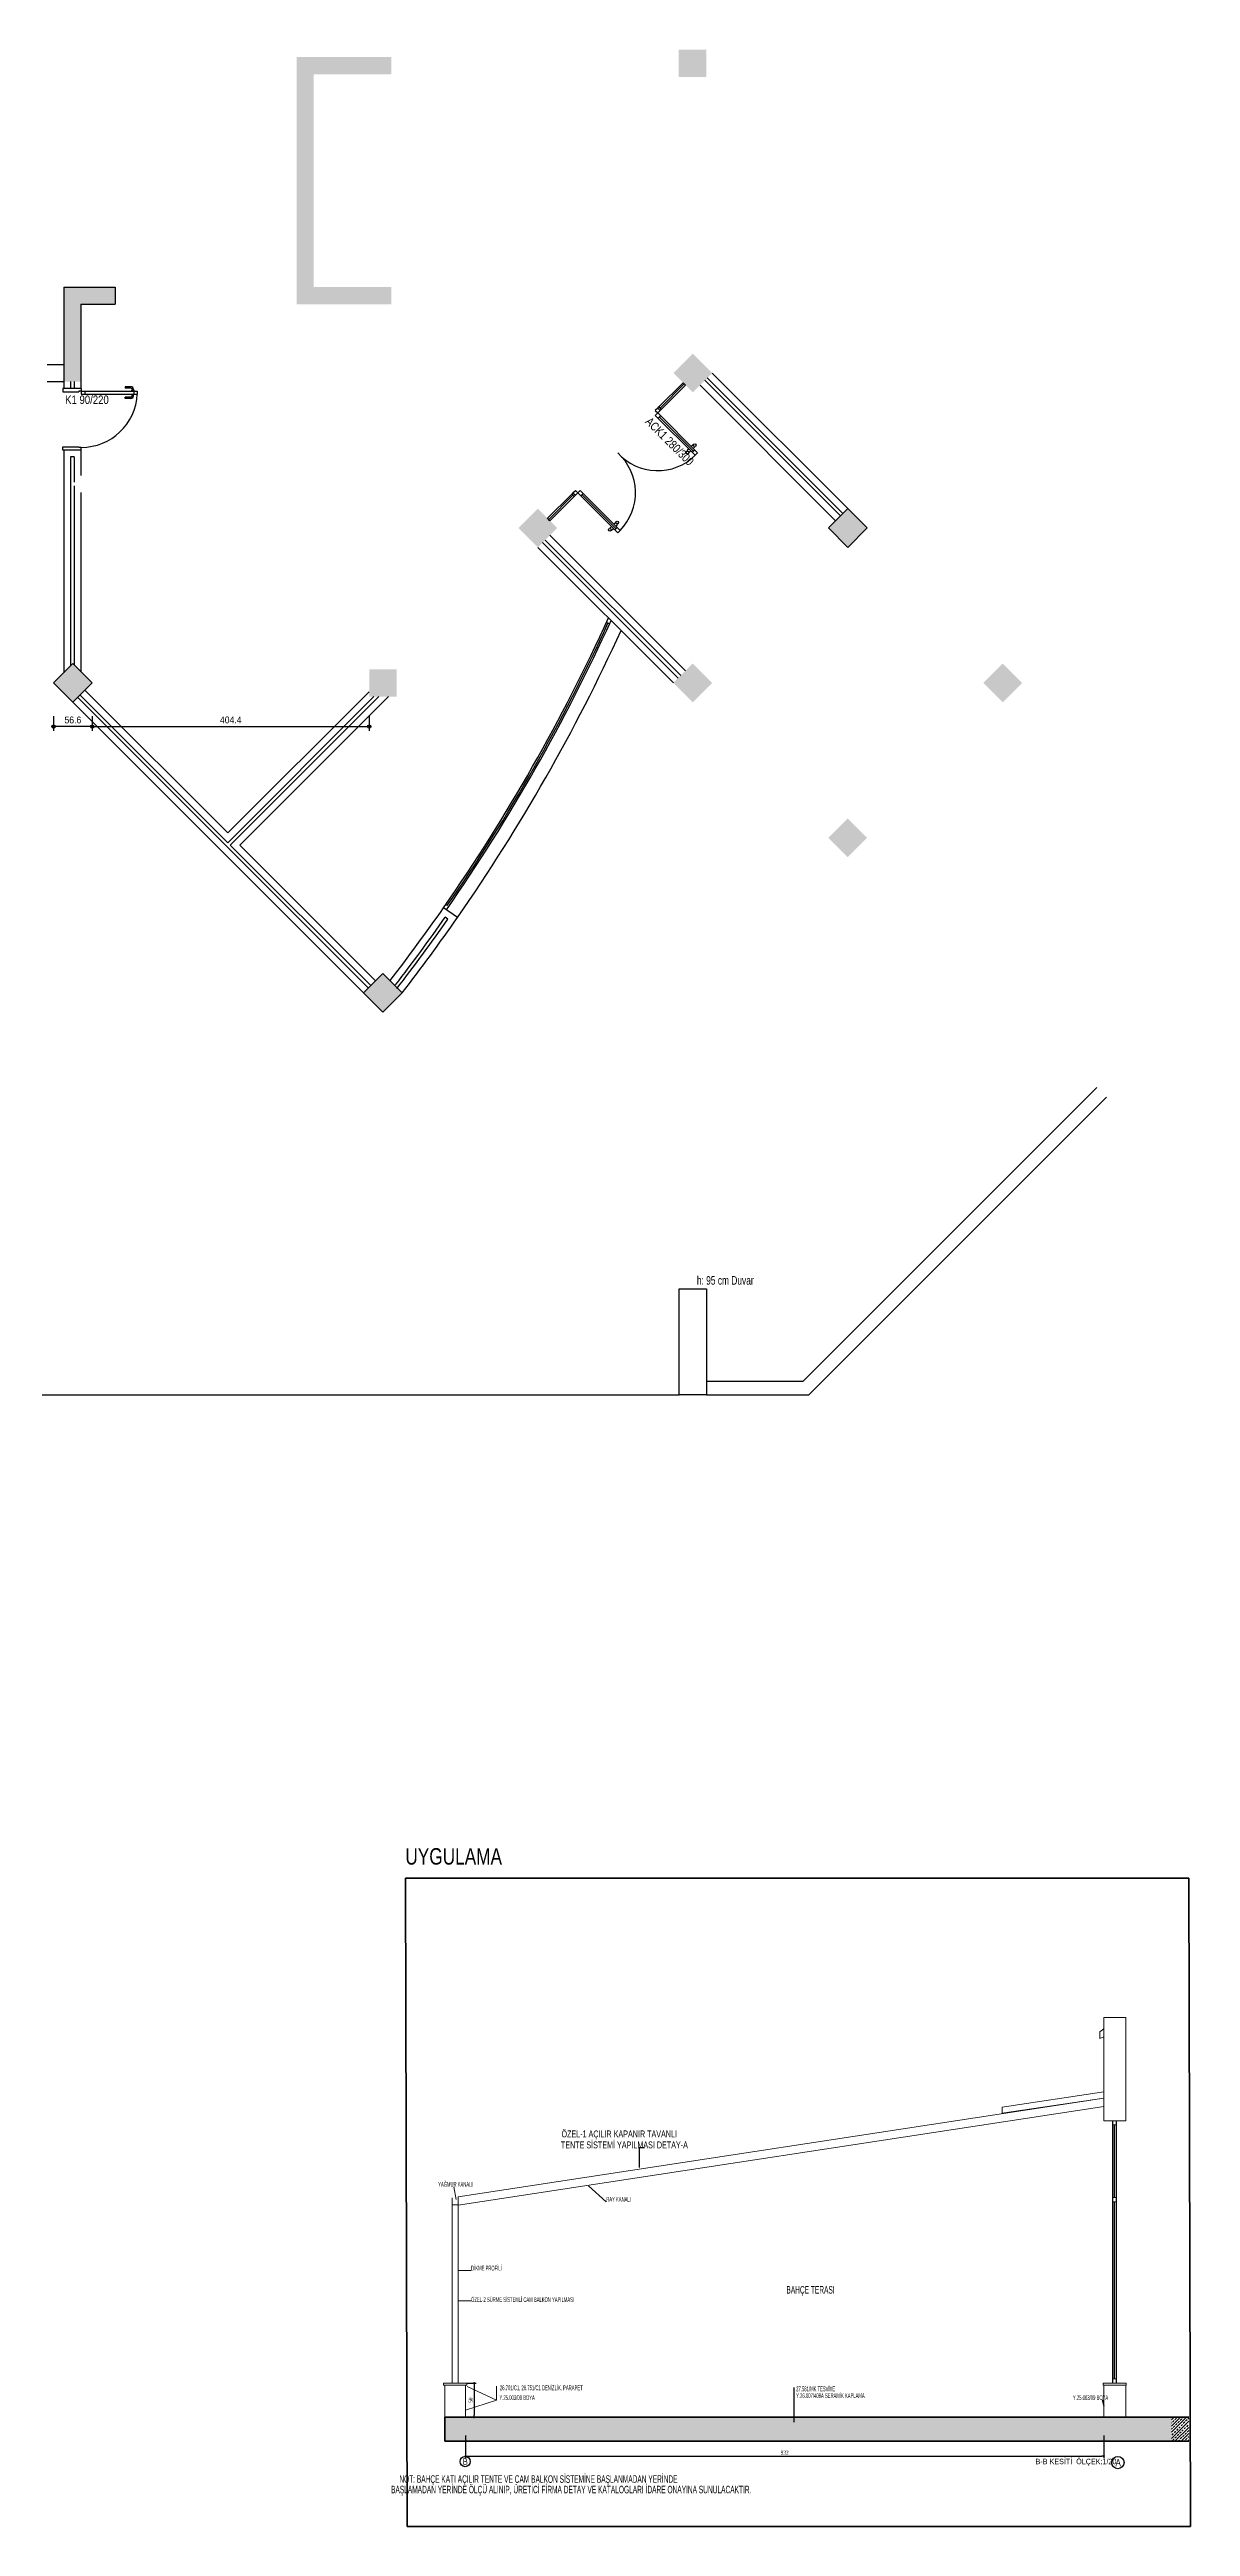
# Model space of a CAD drawing. Extents: x 460786 to 545292, y 30998 to 41694.
# Drawn here: x 493096 to 494762, y 30998 to 34616 of the extents above; entities that cross this region are included whole.
import ezdxf
from ezdxf.enums import TextEntityAlignment as Align

# ---------------------------------------------------------------- set-up
doc = ezdxf.new("R2010")
doc.units = 0
doc.header["$LTSCALE"] = 50
doc.header["$MEASUREMENT"] = 0
doc.header["$PDMODE"] = 35
doc.linetypes.add('CENTER2', pattern=[28.575, 19.05, -3.175, 3.175, -3.175])
doc.linetypes.add('DASHDOT', pattern=[5.5, 5, -0.25, 0, -0.25])
doc.layers.get('0').update_dxf_attribs({"linetype": 'CONTINUOUS'})
doc.layers.get('Defpoints').update_dxf_attribs({"linetype": 'CONTINUOUS'})
for name, color, linetype in [('A-Betonarme', 6, 'CONTINUOUS'), ('A-Cam', 160, 'CONTINUOUS'), ('A-Duvar', 7, 'CONTINUOUS'), ('A-Gör 2', 40, 'CONTINUOUS'), ('A-Kapı', 2, 'CONTINUOUS'), ('A-Olcu DIS Yatay', 8, 'CONTINUOUS'), ('A-Poz-Kapı', 4, 'CONTINUOUS'), ('A-Tarama 1', 9, 'CONTINUOUS'), ('A-Yazı 2', 205, 'CONTINUOUS'), ('aks yeni', 1, 'DASHDOT'), ('GOR3', 191, 'CONTINUOUS'), ('INCE', 251, 'CONTINUOUS'), ('TARAMA SOLID', 251, 'CONTINUOUS'), ('YAZı', 6, 'CONTINUOUS')]:
    doc.layers.add(name, color=color, linetype=linetype)
for name, color, linetype, lineweight in [('AKS', 1, 'CENTER2', 50), ('KAPı-PEN', 3, 'CONTINUOUS', 13), ('kolon OGM', 140, 'CONTINUOUS', 50), ('OLCU', 104, 'CONTINUOUS', 15)]:
    doc.layers.add(name, color=color, linetype=linetype, lineweight=lineweight)
doc.styles.add('Balon', font='arial.ttf', dxfattribs={"width": 0.5})
doc.styles.add('BAYHAN', font='arial.ttf', dxfattribs={"width": 0.6, "height": 10})
doc.styles.add('blkan', font='arial.ttf', dxfattribs={"width": 0.9, "height": 12.5})
doc.styles.add('içmahalyazı', font='arial.ttf', dxfattribs={"width": 0.7, "height": 5})
doc.styles.add('OL-50', font='times.ttf', dxfattribs={"width": 0.7})
doc.styles.get("Standard").update_dxf_attribs({"font": 'arial.ttf', "width": 0.9})
doc.styles.add('YA', font='arial.ttf', dxfattribs={"width": 0.9})
doc.dimstyles.new('EXIT', dxfattribs={"dimscale": 50, "dimtxt": 0.23, "dimasz": 0.03, "dimexe": 0.125, "dimexo": 0.5, "dimgap": 0.09, "dimtad": 1, "dimzin": 1, "dimdsep": 46, "dimtxsty": 'Standard', "dimblk": 'TICK', "dimcen": 0.2, "dimadec": 0, "dimazin": 0, "dimtfac": 1, "dimtix": 1, "dimtofl": 0, "dimtmove": 2, "dimatfit": 3, "dimldrblk": 'TICK', "dimfxl": 1, "dimtolj": 1, "dimtzin": 1, "dimarcsym": 0})
doc.dimstyles.new('H20', dxfattribs={"dimtxt": 6, "dimasz": 3, "dimexe": 3, "dimexo": 0, "dimgap": 2, "dimtad": 1, "dimtoh": 1, "dimdec": 0, "dimrnd": 0.1, "dimdsep": 46, "dimtxsty": 'OL-50', "dimblk": 'DOT', "dimblk1": 'DOT', "dimblk2": 'DOT', "dimcen": 0.09, "dimclrd": 104, "dimclre": 104, "dimclrt": 61, "dimadec": 0, "dimazin": 0, "dimtfac": 1, "dimtmove": 2, "dimatfit": 0, "dimldrblk": 'DOT', "dimfxl": 12, "dimfxlon": 1, "dimtolj": 1, "dimarcsym": 0})
pattern_1 = [(225, (-3046.124, -2876.99), (5.30330086, -5.30330086), []), (225, (-3051.4276, -2876.99), (5.30330086, -5.30330086), [3.75, -1.875])]
pattern_2 = [(225, (496196.4247, 285831.965), (4.49012806, -4.49012806), []), (225, (496191.9345, 285831.965), (4.49012806, -4.49012806), [3.175, -1.5875])]

# ---------------------------------------------------------------- blocks, each defined once
blk = doc.blocks.new('kapı CK 180p')
for p, q in [((6.5, 73.4), (9.4, 73.4)), ((18.5, 73.4), (15.6, 73.4)), ((166.5, 73.4), (169.4, 73.4)), ((178.5, 73.4), (175.6, 73.4)), ((6.5, 69.4), (9.4, 69.4)), ((18.5, 69.4), (15.6, 69.4)), ((166.5, 69.4), (169.4, 69.4)), ((178.5, 69.4), (175.6, 69.4)), ((5, 0), (2.5, 0)), ((5, -5), (2.5, -5)), ((180, 0), (182.5, 0)), ((180, -5), (182.5, -5))]:
    blk.add_line(p, q)
at = {"ltscale": 20}
for p, q in [((10, 82.4), (15, 82.4)), ((10, 0), (10, 82.4)), ((10, 76.4), (15, 76.4)), ((12.5, 6), (12.5, 76.4)), ((15, 0), (15, 82.4)), ((175, 82.4), (170, 82.4)), ((170, 0), (170, 82.4)), ((175, 76.4), (170, 76.4)), ((172.5, 6), (172.5, 76.4)), ((175, 0), (175, 82.4)), ((5, 0), (10, 0)), ((5, -5), (5, 0)), ((10, 6), (15, 6)), ((10, 0), (15, 0)), ((10, -5), (10, 0)), ((175, 6), (170, 6)), ((175, 0), (170, 0)), ((5, -5), (10, -5)), ((175, -5), (175, 0)), ((180, 0), (175, 0)), ((180, -5), (175, -5)), ((180, -5), (180, 0))]:
    blk.add_line(p, q, dxfattribs=at)
for centre in [(5, 71.4), (20, 71.4), (165, 71.4), (180, 71.4)]:
    blk.add_circle(centre, 2)
for centre, start, end in [((14.3, 4.1), 356.9862, 89.506), ((170.7, 4.1), 90.494, 183.0138)]:
    blk.add_arc(centre, 78.3, start, end)
at = {"layer": 'A-Poz-Kapı', "width": 0.8}
blk.add_attdef('POZNO', (33.2, -3.7), '', height=12.5, rotation=90, dxfattribs=at)
blk = doc.blocks.new('kapı L 90p 20')
at = {"ltscale": 20}
for p, q in [((-2.5, 75.9), (-2.5, 67.9)), ((-0.5, 75.9), (-0.5, 67.9)), ((1.5, 79.9), (3.2, 79.9)), ((1.5, 77.9), (3.2, 77.9)), ((3.2, 81.4), (4, 81.4)), ((3.2, 81.4), (3.2, 76.4)), ((3.2, 76.4), (4, 76.4)), ((3.2, 76.4), (4, 76.4)), ((4, 85.4), (8.2, 85.4)), ((4, 3.5), (4, 85.4)), ((4, 80.2), (8.2, 80.2)), ((8.2, 3.5), (8.2, 85.4)), ((9, 81.4), (8.2, 81.4)), ((9, 76.4), (8.2, 76.4)), ((9, 81.4), (9, 76.4)), ((10.7, 79.9), (9, 79.9)), ((10.7, 77.9), (9, 77.9)), ((12.7, 75.9), (12.7, 67.9)), ((14.7, 75.9), (14.7, 67.9)), ((-2.5, 67.9), (-0.5, 67.9)), ((14.7, 67.9), (12.7, 67.9)), ((0, 3.5), (4, 3.5)), ((0, 3.5), (0, 0)), ((4, 8.7), (8.2, 8.7)), ((4, 3.5), (8.2, 3.5)), ((4, 3.5), (4, 0)), ((90, 3.5), (86, 3.5)), ((86, 3.5), (86, 0)), ((90, 3.5), (90, 0)), ((4, 0), (5, 0)), ((5, -23.5), (5, 0)), ((85, -23.5), (85, 0)), ((86, 0), (85, 0))]:
    blk.add_line(p, q, dxfattribs=at)
for p, q in [((0, -20), (0, -23.5)), ((0, -23.5), (5, -23.5)), ((90, -23.5), (85, -23.5)), ((90, -20), (90, -23.5))]:
    blk.add_line(p, q)
for centre, radius, start, end in [((1.5, 75.9), 4, 90, 180), ((1.5, 75.9), 2, 90, 180), ((10.7, 75.9), 4, 0, 90), ((10.7, 75.9), 2, 0, 90)]:
    blk.add_arc(centre, radius, start, end, dxfattribs=at)
blk.add_arc((4, 3.5), 82, 0, 87.0641)
at = {"layer": 'A-Poz-Kapı', "width": 0.8}
blk.add_attdef('POZNO', (25, -20), '', height=12.5, rotation=90, dxfattribs=at)
blk = doc.blocks.new('TICK', base_point=(53.7, 38.1))
blk.add_line((55.4, 38.1), (52, 38.1))
blk.add_circle((53.7, 38.1), 1.67)
blk = doc.blocks.new('*D1039')
at = {"layer": 'A-Olcu DIS Yatay', "color": 0, "lineweight": -2, "transparency": 16777216}
for p, q in [((493102.2, 33642), (493102.2, 33620.8)), ((493158.7, 33642), (493158.7, 33620.8)), ((493157.2, 33627), (493103.7, 33627))]:
    blk.add_line(p, q, dxfattribs=at)
at = {"layer": 'Defpoints', "color": 0, "transparency": 16777216}
for p in [(493102.2, 33667), (493158.7, 33667), (493102.2, 33627)]:
    blk.add_point(p, dxfattribs=at)
at = {"layer": 'A-Olcu DIS Yatay', "color": 0, "lineweight": -2, "transparency": 16777216, "xscale": 1.5, "yscale": 1.5, "zscale": 1.5}
for p, rotation in [((493102.2, 33627), 180.0000000000295), ((493158.7, 33627), 2.949640531824116e-11)]:
    blk.add_blockref('TICK', p, dxfattribs=dict(at, rotation=rotation))
at = {"layer": 'A-Olcu DIS Yatay', "color": 0, "transparency": 16777216, "insert": (493130.4, 33636.6), "char_height": 10, "attachment_point": 5}
blk.add_mtext('\\A1;56.6', dxfattribs=at)
blk = doc.blocks.new('*D1040')
at = {"layer": 'A-Olcu DIS Yatay', "color": 0, "lineweight": -2, "transparency": 16777216}
for p, q in [((493158.7, 33642), (493158.7, 33620.8)), ((493563.1, 33642), (493563.1, 33620.8)), ((493160.2, 33627), (493561.6, 33627))]:
    blk.add_line(p, q, dxfattribs=at)
at = {"layer": 'Defpoints', "color": 0, "transparency": 16777216}
for p in [(493158.7, 33667), (493563.1, 33667), (493563.1, 33627)]:
    blk.add_point(p, dxfattribs=at)
at = {"layer": 'A-Olcu DIS Yatay', "color": 0, "lineweight": -2, "transparency": 16777216, "xscale": 1.5, "yscale": 1.5, "zscale": 1.5, "rotation": 180}
blk.add_blockref('TICK', (493158.7, 33627), dxfattribs=at)
at = {"layer": 'A-Olcu DIS Yatay', "color": 0, "lineweight": -2, "transparency": 16777216, "xscale": 1.5, "yscale": 1.5, "zscale": 1.5}
blk.add_blockref('TICK', (493563.1, 33627), dxfattribs=at)
at = {"layer": 'A-Olcu DIS Yatay', "color": 0, "transparency": 16777216, "insert": (493360.9, 33636.6), "char_height": 10, "attachment_point": 5}
blk.add_mtext('\\A1;404.4', dxfattribs=at)
blk = doc.blocks.new('_Dot')
at = {"color": 0, "linetype": 'ByBlock', "lineweight": -2}
blk.add_line((-0.5, 0), (-1, 0), dxfattribs=at)
at = {"color": 0, "linetype": 'ByBlock', "const_width": 0.5}
blk.add_lwpolyline([(-0.25, 0, 1), (0.25, 0, 1)], format="xyb", close=True, dxfattribs=at)
blk = doc.blocks.new('*D1053')
at = {"layer": 'Defpoints', "color": 0, "ltscale": 100, "transparency": 16777216}
for p in [(493703.7, 31157.8), (494635.7, 31157.8), (494635.7, 31101.1)]:
    blk.add_point(p, dxfattribs=at)
at = {"layer": 'OLCU', "color": 104, "lineweight": -2, "ltscale": 100, "transparency": 16777216}
for p, q in [((493703.7, 31131.1), (493703.7, 31098.1)), ((494635.7, 31131.1), (494635.7, 31098.1)), ((493706.7, 31101.1), (494632.7, 31101.1))]:
    blk.add_line(p, q, dxfattribs=at)
at = {"layer": 'OLCU', "color": 104, "lineweight": -2, "ltscale": 100, "transparency": 16777216, "xscale": 3, "yscale": 3, "zscale": 3, "rotation": 180}
blk.add_blockref('_Dot', (493703.7, 31101.1), dxfattribs=at)
at = {"layer": 'OLCU', "color": 104, "lineweight": -2, "ltscale": 100, "transparency": 16777216, "xscale": 3, "yscale": 3, "zscale": 3}
blk.add_blockref('_Dot', (494635.7, 31101.1), dxfattribs=at)
at = {"layer": 'OLCU', "color": 61, "ltscale": 100, "transparency": 16777216, "insert": (494169.7, 31106.1), "char_height": 6, "attachment_point": 5, "style": 'OL-50'}
blk.add_mtext('\\A1;932', dxfattribs=at)
blk = doc.blocks.new('*D1054')
at = {"layer": 'Defpoints', "color": 0, "ltscale": 100, "transparency": 16777216}
for p in [(493705.7, 31207.8), (493705.7, 31157.8), (493716.2, 31157.8)]:
    blk.add_point(p, dxfattribs=at)
at = {"layer": 'OLCU', "color": 104, "lineweight": -2, "ltscale": 100, "transparency": 16777216}
for p, q in [((493705.7, 31207.8), (493719.2, 31207.8)), ((493716.2, 31204.8), (493716.2, 31160.8)), ((493705.7, 31157.8), (493719.2, 31157.8))]:
    blk.add_line(p, q, dxfattribs=at)
at = {"layer": 'OLCU', "color": 104, "lineweight": -2, "ltscale": 100, "transparency": 16777216, "xscale": 3, "yscale": 3, "zscale": 3}
for p, rotation in [((493716.2, 31207.8), 90), ((493716.2, 31157.8), 270)]:
    blk.add_blockref('_Dot', p, dxfattribs=dict(at, rotation=rotation))
at = {"layer": 'OLCU', "color": 61, "ltscale": 100, "transparency": 16777216, "insert": (493711.2, 31182.8), "char_height": 6, "attachment_point": 5, "rotation": 90, "style": 'OL-50'}
blk.add_mtext('\\A1;50', dxfattribs=at)

msp = doc.modelspace()

# ---------------------------------------------------------------- hatches: boundary and pattern name
at = {"layer": 'A-Tarama 1'}
h = msp.add_hatch(dxfattribs=at)
h.set_pattern_fill('ANSI33', color=256, scale=30, angle=180, style=0)
h.set_pattern_definition(pattern_1)
h.paths.add_polyline_path([(493554.7, 33238.21), (493582.98, 33266.49), (493611.27, 33238.21), (493582.98, 33209.92)])
h.paths.add_polyline_path([(494261.81, 33492.76), (494233.52, 33464.48), (494261.81, 33436.2), (494290.09, 33464.48)])
h.paths.add_polyline_path([(494459.8, 33690.75), (494488.08, 33719.04), (494516.36, 33690.75), (494488.08, 33662.47)])
h.paths.add_polyline_path([(493563.08, 33710.75), (493603.08, 33710.75), (493603.08, 33670.75), (493563.08, 33670.75)])
h.paths.add_polyline_path([(494015.08, 34615.75), (494055.08, 34615.75), (494055.08, 34575.75), (494015.08, 34575.75)])
h.paths.add_polyline_path([(494261.81, 33945.31), (494290.09, 33917.03), (494261.81, 33888.74), (494233.52, 33917.03)])
h.paths.add_polyline_path([(493809.26, 33888.74), (493780.97, 33917.03), (493809.26, 33945.31), (493837.54, 33917.03)])
h.paths.add_polyline_path([(494007.25, 33690.75), (494035.53, 33719.04), (494063.82, 33690.75), (494035.53, 33662.47)])
h.paths.add_polyline_path([(494063.82, 34143.3), (494035.53, 34115.02), (494007.25, 34143.3), (494035.53, 34171.59)])
h.paths.add_polyline_path([(493595.58, 34243.75), (493595.58, 34268.75), (493482.08, 34268.75), (493482.08, 34579.75), (493595.58, 34579.75), (493595.58, 34604.75), (493457.08, 34604.75), (493457.08, 34243.75)])
edge = h.paths.add_edge_path(flags=17)
edge.add_line((493457.08, 34255.75), (493457.08, 34243.75))
h = msp.add_hatch(dxfattribs=at)
h.set_pattern_fill('ANSI33', color=256, scale=30, angle=180, style=0)
h.set_pattern_definition(pattern_1)
h.paths.add_polyline_path([(492657.08, 33710.75), (492697.08, 33710.75), (492697.08, 33670.75), (492657.08, 33670.75)])
h.paths.add_polyline_path([(492205.08, 33710.75), (492245.08, 33710.75), (492245.08, 33670.75), (492205.08, 33670.75)])
h.paths.add_polyline_path([(491752.08, 33710.75), (491792.08, 33710.75), (491792.08, 33670.75), (491752.08, 33670.75)])
h.paths.add_polyline_path([(492657.08, 34130.75), (492697.08, 34130.75), (492697.08, 34170.75), (492657.08, 34170.75)])
h.paths.add_polyline_path([(492205.08, 34130.75), (492245.08, 34130.75), (492245.08, 34170.75), (492205.08, 34170.75)])
h.paths.add_polyline_path([(493130.44, 33719.04), (493158.72, 33690.75), (493130.44, 33662.47), (493102.15, 33690.75)])
h.paths.add_polyline_path([(493117.08, 34130.75), (493142.08, 34130.75), (493142.08, 34243.75), (493192.08, 34243.75), (493192.08, 34268.75), (493117.08, 34268.75)])
h.paths.add_polyline_path([(491759.08, 34243.75), (491709.08, 34243.75), (491709.08, 34268.75), (491784.08, 34268.75), (491784.08, 34130.75), (491759.08, 34130.75)])
edge = h.paths.add_edge_path()
edge.add_line((492657.08, 34130.75), (492697.08, 34130.75))
edge.add_line((492205.08, 34130.75), (492245.08, 34130.75))
at = {"layer": 'TARAMA SOLID', "ltscale": 100}
h = msp.add_hatch(dxfattribs=at)
h.set_pattern_fill('ANSI33', color=256, angle=180, style=2)
h.set_pattern_definition(pattern_2)
h.paths.add_polyline_path([(493673.72, 31122.85), (494734.65, 31122.85), (494734.65, 31157.85), (493673.72, 31157.85)])
h = msp.add_hatch(dxfattribs=at)
h.set_pattern_fill('ANSI33', color=256, angle=180, style=2)
h.set_pattern_definition(pattern_2)
h.paths.add_polyline_path([(494734.65, 31157.85), (494734.65, 31122.85), (494759.56, 31122.85), (494759.56, 31157.85)])

# ---------------------------------------------------------------- linework, layer by layer
at = {"color": 0, "ltscale": 5}
msp.add_line((494633.11, 31183.91), (494635.72, 31174.57), dxfattribs=at)
at = {"layer": 'A-Betonarme'}
for p, q in [((493117.08, 34268.75), (493117.08, 34130.75)), ((493117.08, 34268.75), (493192.08, 34268.75)), ((493192.08, 34268.75), (493192.08, 34243.75)), ((493142.08, 34243.75), (493142.08, 34130.75)), ((493142.08, 34243.75), (493192.08, 34243.75))]:
    msp.add_line(p, q, dxfattribs=at)
for points in [[(494261.81, 33945.31), (494290.09, 33917.03), (494261.81, 33888.74), (494233.52, 33917.03), (494261.81, 33945.31)], [(493130.44, 33719.04), (493158.72, 33690.75), (493130.44, 33662.47), (493102.15, 33690.75), (493130.44, 33719.04)]]:
    msp.add_lwpolyline(points, dxfattribs=at)
msp.add_lwpolyline([(493554.7, 33238.21), (493582.98, 33266.49), (493611.27, 33238.21), (493582.98, 33209.92)], close=True, dxfattribs=at)
at = {"layer": 'A-Cam'}
for p, q in [((493987.8, 34092.04), (494023.16, 34127.39)), ((493825.17, 33929.4), (493860.52, 33964.76)), ((493913.93, 33777), (493909.39, 33779.07))]:
    msp.add_line(p, q, dxfattribs=at)
for points in [[(493986.03, 34093.8), (493989.57, 34090.27), (494024.93, 34125.62), (494021.39, 34129.16)], [(493858.76, 33966.53), (493862.29, 33962.99), (493826.94, 33927.63), (493823.4, 33931.17)]]:
    msp.add_lwpolyline(points, close=True, dxfattribs=at)
for radius, start, end in [(2663.3, 325.13544, 335.6251), (2668.3, 325.13544, 335.58469), (2665.8, 325.243, 335.47005)]:
    msp.add_arc((491486.46, 34884.79), radius, start, end, dxfattribs=at)
at = {"layer": 'A-Duvar'}
for p, q in [((493093.08, 34155.75), (493117.08, 34155.75)), ((493093.08, 34130.75), (493117.08, 34130.75)), ((493117.08, 34130.75), (493117.08, 34120.75)), ((493142.08, 34120.75), (493117.08, 34120.75)), ((493127.08, 34130.75), (493127.08, 34120.75)), ((493132.08, 34130.75), (493132.08, 34120.75)), ((493142.08, 34130.75), (493142.08, 34120.75)), ((494244.13, 33927.63), (494046.14, 34125.62)), ((494251.2, 33934.71), (494053.21, 34132.7)), ((494254.73, 33938.24), (494056.75, 34136.23)), ((494261.81, 33945.31), (494063.82, 34143.3)), ((493117.08, 34030.75), (493117.08, 33705.68)), ((493142.08, 34030.75), (493117.08, 34030.75)), ((493127.08, 34020.75), (493127.08, 33715.68)), ((493132.08, 34020.75), (493127.08, 34020.75)), ((493132.08, 34020.75), (493132.08, 33983.75)), ((493142.08, 34030.75), (493142.08, 33993.75)), ((493132.08, 33978.75), (493132.08, 33717.39)), ((493142.08, 33968.75), (493142.08, 33707.39)), ((494014.32, 33697.82), (493816.33, 33895.81)), ((494017.85, 33701.36), (493819.86, 33899.35)), ((494024.93, 33708.43), (493826.94, 33906.42)), ((494007.25, 33690.75), (493809.26, 33888.74)), ((493148.11, 33680.15), (493356.71, 33471.55)), ((493130.44, 33662.47), (493555.15, 33237.75)), ((493137.51, 33669.54), (493562.22, 33244.82)), ((493141.04, 33673.08), (493356.71, 33457.41)), ((493563.08, 33677.92), (493356.71, 33471.55)), ((493570.05, 33670.75), (493356.71, 33457.41)), ((493577.13, 33670.75), (493360.24, 33453.87)), ((493591.27, 33670.75), (493374.39, 33453.87)), ((493360.24, 33453.87), (493565.31, 33248.81)), ((493374.39, 33453.87), (493572.38, 33255.88)), ((493692, 33348.21), (493671.72, 33362.35)), ((493678.07, 33345.73), (493674.19, 33348.44))]:
    msp.add_line(p, q, dxfattribs=at)
for centre, radius, start, end in [((491486.46, 34884.79), 2663.3, 322.29438, 325.13544), ((491486.46, 34884.79), 2673.3, 322.29438, 324.92111), ((491485.97, 34882.67), 2677.22, 322.26886, 324.96474), ((491485.97, 34882.67), 2687.22, 322.26886, 325.17859)]:
    msp.add_arc(centre, radius, start, end, dxfattribs=at)
at = {"layer": 'A-Gör 2'}
for p, q in [((494196.64, 32671), (494625.51, 33099.87)), ((494204.93, 32651), (494639.66, 33085.73)), ((494055.53, 32671), (494196.64, 32671)), ((491340.08, 32651), (494015.53, 32651)), ((494055.53, 32651), (494204.93, 32651))]:
    msp.add_line(p, q, dxfattribs=at)
msp.add_lwpolyline([(494015.53, 32805.66), (494055.53, 32805.66), (494055.53, 32651), (494015.53, 32651)], close=True, dxfattribs=at)
msp.add_arc((491485.97, 34882.67), 2687.22, 325.17859, 335.47535, dxfattribs=at)
at = {"layer": 'AKS', "linetype": 'DASHDOT', "ltscale": 30}
msp.add_lwpolyline([(494759.56, 31944.97), (493615.86, 31944.97), (493618.42, 30998.34), (494762.13, 30998.34)], close=True, dxfattribs=at)
at = {"layer": 'aks yeni', "linetype": 'Continuous', "ltscale": 100}
for centre, radius in [((493703.22, 31093.11), 7.5), ((494656.19, 31091.61), 9)]:
    msp.add_circle(centre, radius, dxfattribs=at)
at = {"layer": 'GOR3'}
for p, q in [((494648.96, 31207.85), (494648.96, 31590.89)), ((494651.46, 31478.62), (494651.46, 31584.93)), ((494653.96, 31207.85), (494653.96, 31590.89)), ((494651.46, 31213.81), (494651.46, 31472.66))]:
    msp.add_line(p, q, dxfattribs=at)
at = {"layer": 'INCE'}
msp.add_line((494667.72, 31157.85), (494671.72, 31157.85), dxfattribs=at)
at = {"layer": 'KAPı-PEN'}
msp.add_line((493683.98, 31204.85), (493678.98, 31204.85), dxfattribs=at)
at = {"layer": 'kolon OGM'}
for p, q in [((493673.72, 31157.85), (493673.72, 31122.85)), ((494320.72, 31157.85), (493673.72, 31157.85)), ((494320.72, 31157.85), (494759.56, 31157.85)), ((493703.72, 31122.85), (493673.72, 31122.85)), ((494320.72, 31122.85), (493703.72, 31122.85)), ((494315.09, 31122.85), (494759.56, 31122.85))]:
    msp.add_line(p, q, dxfattribs=at)
at = {"layer": 'OLCU', "ltscale": 100}
for p, q in [((494635.72, 31725.31), (494629.75, 31720.49)), ((494635.72, 31590.89), (494635.72, 31741.7)), ((494667.72, 31741.7), (494635.72, 31741.7)), ((494667.72, 31590.89), (494667.72, 31741.7)), ((494629.75, 31720.49), (494629.75, 31711.16)), ((494629.75, 31711.16), (494635.72, 31713.23)), ((493693.08, 31479.85), (494635.72, 31623.85)), ((494487.36, 31610.73), (494635.72, 31633.32)), ((494635.72, 31623.85), (494487.36, 31601.73)), ((493693.08, 31467.72), (494635.72, 31611.72)), ((494487.36, 31601.73), (494487.36, 31610.73)), ((494648.96, 31590.89), (494635.72, 31590.89)), ((494635.72, 31590.89), (494667.72, 31590.89)), ((493684.08, 31467.85), (493684.08, 31478.51)), ((493693.08, 31467.85), (493693.08, 31479.85)), ((493684.08, 31207.85), (493684.08, 31467.85)), ((493684.08, 31467.85), (493693.08, 31467.85)), ((493693.08, 31467.85), (493693.08, 31207.85)), ((493673.72, 31207.85), (493671.72, 31207.85)), ((493671.72, 31207.85), (493671.72, 31204.85)), ((493671.72, 31204.85), (493673.72, 31204.85)), ((493705.72, 31207.85), (493673.72, 31207.85)), ((493673.72, 31157.85), (493673.72, 31204.85)), ((493673.72, 31204.85), (493703.72, 31204.85)), ((493686.72, 31204.85), (493690.72, 31204.85)), ((493703.72, 31204.85), (493703.72, 31157.85)), ((493703.72, 31204.85), (493705.72, 31204.85)), ((493705.72, 31204.85), (493705.72, 31207.85)), ((494636.46, 31207.85), (494634.46, 31207.85)), ((494634.46, 31207.85), (494634.46, 31204.85)), ((494634.46, 31204.85), (494636.46, 31204.85)), ((494635.72, 31157.85), (494635.72, 31204.85)), ((494635.72, 31204.85), (494667.72, 31204.85)), ((494668.46, 31207.85), (494636.46, 31207.85)), ((494666.46, 31204.85), (494668.46, 31204.85)), ((494667.72, 31204.85), (494667.72, 31157.85)), ((494668.46, 31204.85), (494668.46, 31207.85))]:
    msp.add_line(p, q, dxfattribs=at)
at = {"layer": 'OLCU', "color": 7, "ltscale": 100}
for p, q in [((493686.79, 31494.5), (493690.13, 31475.86)), ((493909.16, 31472.66), (493883.08, 31496.05)), ((493711.9, 31372.17), (493693.08, 31372.17)), ((493711.9, 31327.84), (493693.08, 31327.84)), ((493748.96, 31182.85), (493703.72, 31168.42)), ((493748.96, 31182.85), (493706.04, 31202.58)), ((493748.96, 31202.99), (493748.96, 31182.85))]:
    msp.add_line(p, q, dxfattribs=at)
at = {"layer": 'OLCU', "ltscale": 100}
for points in [[(494648.96, 31590.89), (494653.96, 31590.89), (494653.96, 31584.93), (494648.96, 31584.93)], [(494648.96, 31478.62), (494653.96, 31478.62), (494653.96, 31472.66), (494648.96, 31472.66)], [(494648.96, 31213.81), (494653.96, 31213.81), (494653.96, 31207.85), (494648.96, 31207.85)]]:
    msp.add_lwpolyline(points, close=True, dxfattribs=at)
at = {"layer": 'YAZı'}
for p, q in [((493957.2, 31551.51), (493957.13, 31522.66)), ((493957.34, 31551.58), (493964.88, 31551.58)), ((494183.1, 31201.44), (494183.1, 31150.77))]:
    msp.add_line(p, q, dxfattribs=at)

# ---------------------------------------------------------------- block references
at = {"layer": 'A-Cam', "rotation": 225.0000000014978}
msp.add_blockref('kapı CK 180p', (493991.34, 34092.04), dxfattribs=at).add_auto_attribs({'POZNO': 'ACK1 280/300'})
at = {"layer": 'A-Kapı'}
ref = msp.add_blockref('kapı L 90p 20', (493139.08, 34120.75), dxfattribs=dict(at, rotation=270))
ref.add_attrib('POZNO', 'K1 90/220', (493119.12, 34098.05), dxfattribs={"layer": 'A-Poz-Kapı', "height": 12.5, "width": 0.8})

# ---------------------------------------------------------------- texts
at = {"layer": 'A-Yazı 2', "style": 'blkan', "width": 0.7}
msp.add_text('h: 95 cm Duvar', height=12.5, dxfattribs=at).set_placement((494041.5, 32811.93))
at = {"layer": 'aks yeni', "ltscale": 100, "style": 'YA', "width": 0.8}
for s, height, p in [('B', 9, (493699.72, 31088.61)), ('A', 10.8, (494652.51, 31086.2))]:
    msp.add_text(s, height=height, dxfattribs=at).set_placement(p)
at = {"layer": 'YAZı'}
for s, height, style, width, p in [('UYGULAMA', 24, 'içmahalyazı', 0.75, (493615.86, 31964.94, -402172.68)), ('YAĞMUR KANALI', 7, 'Balon', 0.5, (493663.79, 31494.5)), ('RAY KANALI', 7, 'Balon', 0.5, (493909.16, 31472.66)), ('DİKME PROFİLİ', 7, 'Balon', 0.5, (493711.9, 31372.17)), ('ÖZEL-2 SÜRME SİSTEMLİ CAM BALKON YAPILMASI', 7, 'Balon', 0.5, (493711.9, 31326.13)), ('Y.25.003/09 BOYA', 7, 'Balon', 0.5, (493753.25, 31182.98)), ('26.701/C1, 26.751/C1 DENİZLİK, PARAPET', 7, 'Balon', 0.5, (493753.89, 31197.35)), ('Y.26.007/408A SERAMİK KAPLAMA', 7, 'Balon', 0.5, (494186.4, 31185.91)), ('27.581/MK TESVİYE', 7, 'Balon', 0.5, (494186.4, 31195.78)), ('Y.25.003/09 BOYA', 7, 'Balon', 0.5, (494590.46, 31182.98)), ('B-B KESİTİ  ÖLÇEK:1/20', 8, 'içmahalyazı', 0.75, (494536.01, 31089.27))]:
    msp.add_text(s, height=height, dxfattribs=dict(at, style=style, width=width)).set_placement(p)
at = {"layer": 'YAZı', "color": 2, "linetype": 'ByBlock', "style": 'BAYHAN', "width": 0.6}
for s, p in [('ÖZEL-1 AÇILIR KAPANIR TAVANLI ', (493929.59, 31571.17)), ('TENTE SİSTEMİ YAPILMASI DETAY-A', (493935.67, 31556.82))]:
    msp.add_text(s, height=10, dxfattribs=at).set_placement(p, align=Align.MIDDLE)
at = {"layer": 'YAZı', "style": 'Balon', "width": 0.5}
for s, p in [('BAHÇE TERASI', (494207.44, 31338.47)), ('NOT: BAHÇE KATI AÇILIR TENTE VE CAM BALKON SİSTEMİNE BAŞLANMADAN YERİNDE ', (493811.51, 31062.08)), ('BAŞLAMADAN YERİNDE ÖLÇÜ ALINIP, ÜRETİCİ FİRMA DETAY VE KATALOGLARI İDARE ONAYINA SUNULACAKTIR.', (493858.05, 31046.76))]:
    msp.add_text(s, height=11, dxfattribs=at).set_placement(p, align=Align.CENTER)

# ---------------------------------------------------------------- dimensions: what is measured, and where the dimension line sits
at = {"layer": 'A-Olcu DIS Yatay'}
for p2, distance, picture, middle in [((493102.15, 33667.01), 40, '*D1039', (493130.44, 33636.61)), ((493563.08, 33667.01), -40, '*D1040', (493360.9, 33636.61))]:
    dim = msp.add_aligned_dim(p1=(493158.72, 33667.01), p2=p2, distance=distance, dimstyle='EXIT', override={"dimtxt": 0.2, "dimdec": 1, "dimzin": 9, "dimtdec": 1}, dxfattribs=at)
    dim.commit()
    dim.dimension.update_dxf_attribs({"geometry": picture, "text_midpoint": middle})
at = {"layer": 'OLCU', "ltscale": 100}
for p1, p2, distance, picture, middle in [((493705.72, 31207.85), (493705.72, 31157.85), 10.52, '*D1054', (493711.19, 31182.85)), ((493703.72, 31157.85), (494635.72, 31157.85), -56.78, '*D1053', (494169.72, 31106.13))]:
    dim = msp.add_aligned_dim(p1=p1, p2=p2, distance=distance, dimstyle='H20', override={"dimfxl": 30}, dxfattribs=at)
    dim.commit()
    dim.dimension.update_dxf_attribs({"geometry": picture, "text_midpoint": middle})

doc.saveas('drawing.dxf')
